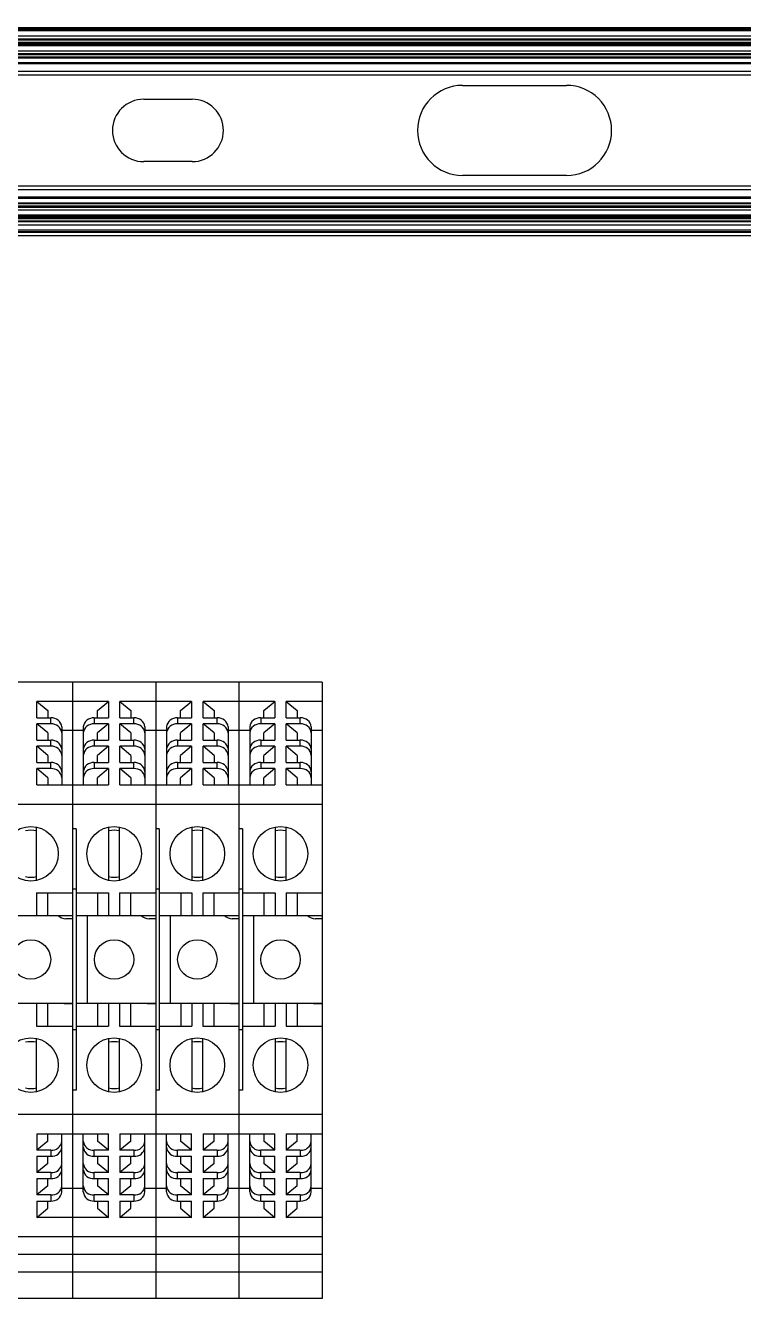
# Model space of a CAD drawing. Header units: inches. Extents: x 17 to 3130, y 15 to 659.
# Drawn here: x 1146.6 to 1198.4, y 386.7 to 478.5 of the extents above; entities that cross this region are included whole.
import ezdxf

# ---------------------------------------------------------------- set-up
doc = ezdxf.new("R2010")
doc.units = ezdxf.units.IN
doc.header["$MEASUREMENT"] = 0
doc.layers.add('MAIN-1', color=7, linetype='Continuous')
doc.layers.add('MAIN-2', color=7, linetype='Continuous')

msp = doc.modelspace()

# ---------------------------------------------------------------- linework, layer by layer
msp.add_line((852.11663, 478.1985), (1482.11658, 478.45584))
at = {"color": 7, "linetype": 'Continuous', "lineweight": 25}
for p, q in [((1150.01646, 431.10648), (1144.01646, 431.10648)), ((1150.01646, 431.10648), (1150.01646, 386.65648)), ((1156.01646, 431.10648), (1150.01646, 431.10648)), ((1150.01646, 431.10648), (1150.01646, 386.65648)), ((1156.01646, 431.10648), (1156.01646, 386.65648)), ((1162.01646, 431.10648), (1156.01646, 431.10648)), ((1156.01646, 431.10648), (1156.01646, 386.65648)), ((1162.01646, 431.10648), (1162.01646, 386.65648)), ((1168.01646, 431.10648), (1162.01646, 431.10648)), ((1162.01646, 431.10648), (1162.01646, 386.65648)), ((1168.01646, 431.10648), (1168.01646, 386.65648)), ((1150.01646, 429.7018), (1147.42921, 429.7018)), ((1147.42921, 428.52423), (1147.42921, 429.7018)), ((1147.42921, 429.7018), (1148.22296, 429.04995)), ((1152.60371, 429.7018), (1150.01646, 429.7018)), ((1151.80996, 429.04995), (1152.60371, 429.7018)), ((1152.60371, 429.7018), (1152.60371, 428.52423)), ((1156.01646, 429.7018), (1153.42921, 429.7018)), ((1153.42921, 428.52423), (1153.42921, 429.7018)), ((1153.42921, 429.7018), (1154.22296, 429.04995)), ((1158.60371, 429.7018), (1156.01646, 429.7018)), ((1157.80996, 429.04995), (1158.60371, 429.7018)), ((1158.60371, 429.7018), (1158.60371, 428.52423)), ((1162.01646, 429.7018), (1159.42921, 429.7018)), ((1159.42921, 428.52423), (1159.42921, 429.7018)), ((1159.42921, 429.7018), (1160.22296, 429.04995)), ((1164.60371, 429.7018), (1162.01646, 429.7018)), ((1163.80996, 429.04995), (1164.60371, 429.7018)), ((1164.60371, 429.7018), (1164.60371, 428.52423)), ((1168.01646, 429.7018), (1165.42921, 429.7018)), ((1165.42921, 428.52423), (1165.42921, 429.7018)), ((1165.42921, 429.7018), (1166.22296, 429.04995)), ((1148.22296, 429.04995), (1148.22296, 428.52423)), ((1151.80996, 428.52423), (1151.80996, 429.04995)), ((1154.22296, 429.04995), (1154.22296, 428.52423)), ((1157.80996, 428.52423), (1157.80996, 429.04995)), ((1160.22296, 429.04995), (1160.22296, 428.52423)), ((1163.80996, 428.52423), (1163.80996, 429.04995)), ((1166.22296, 429.04995), (1166.22296, 428.52423)), ((1147.42921, 428.52423), (1148.44521, 428.52423)), ((1148.44521, 428.08944), (1147.42921, 428.08944)), ((1147.42921, 426.91188), (1147.42921, 428.08944)), ((1148.22296, 427.43759), (1147.42921, 428.08944)), ((1148.44521, 428.08944), (1148.44521, 428.52423)), ((1149.23896, 427.87238), (1149.23896, 423.68716)), ((1150.79396, 427.87238), (1150.79396, 423.68716)), ((1151.58771, 428.52423), (1151.58771, 428.08944)), ((1151.58771, 428.52423), (1152.60371, 428.52423)), ((1152.60371, 428.08944), (1151.58771, 428.08944)), ((1152.60371, 428.08944), (1151.80996, 427.43759)), ((1152.60371, 428.08944), (1152.60371, 426.91188)), ((1153.42921, 428.52423), (1154.44521, 428.52423)), ((1154.44521, 428.08944), (1153.42921, 428.08944)), ((1153.42921, 426.91188), (1153.42921, 428.08944)), ((1154.22296, 427.43759), (1153.42921, 428.08944)), ((1154.44521, 428.08944), (1154.44521, 428.52423)), ((1155.23896, 427.87238), (1155.23896, 423.68716)), ((1156.79396, 427.87238), (1156.79396, 423.68716)), ((1157.58771, 428.52423), (1157.58771, 428.08944)), ((1157.58771, 428.52423), (1158.60371, 428.52423)), ((1158.60371, 428.08944), (1157.58771, 428.08944)), ((1158.60371, 428.08944), (1157.80996, 427.43759)), ((1158.60371, 428.08944), (1158.60371, 426.91188)), ((1159.42921, 428.52423), (1160.44521, 428.52423)), ((1160.44521, 428.08944), (1159.42921, 428.08944)), ((1159.42921, 426.91188), (1159.42921, 428.08944)), ((1160.22296, 427.43759), (1159.42921, 428.08944)), ((1160.44521, 428.08944), (1160.44521, 428.52423)), ((1161.23896, 427.87238), (1161.23896, 423.68716)), ((1162.79396, 427.87238), (1162.79396, 423.68716)), ((1163.58771, 428.52423), (1163.58771, 428.08944)), ((1163.58771, 428.52423), (1164.60371, 428.52423)), ((1164.60371, 428.08944), (1163.58771, 428.08944)), ((1164.60371, 428.08944), (1163.80996, 427.43759)), ((1164.60371, 428.08944), (1164.60371, 426.91188)), ((1165.42921, 428.52423), (1166.44521, 428.52423)), ((1166.44521, 428.08944), (1165.42921, 428.08944)), ((1165.42921, 426.91188), (1165.42921, 428.08944)), ((1166.22296, 427.43759), (1165.42921, 428.08944)), ((1166.44521, 428.08944), (1166.44521, 428.52423)), ((1167.23896, 427.87238), (1167.23896, 423.68716)), ((1147.42921, 426.91188), (1148.44521, 426.91188)), ((1148.22296, 427.43759), (1148.22296, 426.91188)), ((1148.44521, 426.47708), (1148.44521, 426.91188)), ((1150.01646, 427.61587), (1149.23896, 427.61587)), ((1150.79396, 427.61587), (1150.01646, 427.61587)), ((1151.58771, 426.91188), (1151.58771, 426.47708)), ((1151.58771, 426.91188), (1152.60371, 426.91188)), ((1151.80996, 426.91188), (1151.80996, 427.43759)), ((1153.42921, 426.91188), (1154.44521, 426.91188)), ((1154.22296, 427.43759), (1154.22296, 426.91188)), ((1154.44521, 426.47708), (1154.44521, 426.91188)), ((1156.01646, 427.61587), (1155.23896, 427.61587)), ((1156.79396, 427.61587), (1156.01646, 427.61587)), ((1157.58771, 426.91188), (1157.58771, 426.47708)), ((1157.58771, 426.91188), (1158.60371, 426.91188)), ((1157.80996, 426.91188), (1157.80996, 427.43759)), ((1159.42921, 426.91188), (1160.44521, 426.91188)), ((1160.22296, 427.43759), (1160.22296, 426.91188)), ((1160.44521, 426.47708), (1160.44521, 426.91188)), ((1162.01646, 427.61587), (1161.23896, 427.61587)), ((1162.79396, 427.61587), (1162.01646, 427.61587)), ((1163.58771, 426.91188), (1163.58771, 426.47708)), ((1163.58771, 426.91188), (1164.60371, 426.91188)), ((1163.80996, 426.91188), (1163.80996, 427.43759)), ((1165.42921, 426.91188), (1166.44521, 426.91188)), ((1166.22296, 427.43759), (1166.22296, 426.91188)), ((1166.44521, 426.47708), (1166.44521, 426.91188)), ((1168.01646, 427.61587), (1167.23896, 427.61587)), ((1148.44521, 426.47708), (1147.42921, 426.47708)), ((1147.42921, 425.29952), (1147.42921, 426.47708)), ((1148.22296, 425.82523), (1147.42921, 426.47708)), ((1152.60371, 426.47708), (1151.58771, 426.47708)), ((1152.60371, 426.47708), (1151.80996, 425.82523)), ((1152.60371, 426.47708), (1152.60371, 425.29952)), ((1154.44521, 426.47708), (1153.42921, 426.47708)), ((1153.42921, 425.29952), (1153.42921, 426.47708)), ((1154.22296, 425.82523), (1153.42921, 426.47708)), ((1158.60371, 426.47708), (1157.58771, 426.47708)), ((1158.60371, 426.47708), (1157.80996, 425.82523)), ((1158.60371, 426.47708), (1158.60371, 425.29952)), ((1160.44521, 426.47708), (1159.42921, 426.47708)), ((1159.42921, 425.29952), (1159.42921, 426.47708)), ((1160.22296, 425.82523), (1159.42921, 426.47708)), ((1164.60371, 426.47708), (1163.58771, 426.47708)), ((1164.60371, 426.47708), (1163.80996, 425.82523)), ((1164.60371, 426.47708), (1164.60371, 425.29952)), ((1166.44521, 426.47708), (1165.42921, 426.47708)), ((1165.42921, 425.29952), (1165.42921, 426.47708)), ((1166.22296, 425.82523), (1165.42921, 426.47708)), ((1147.42921, 425.29952), (1148.44521, 425.29952)), ((1148.22296, 425.82523), (1148.22296, 425.29952)), ((1148.44521, 424.86473), (1148.44521, 425.29952)), ((1151.58771, 425.29952), (1151.58771, 424.86473)), ((1151.58771, 425.29952), (1152.60371, 425.29952)), ((1151.80996, 425.29952), (1151.80996, 425.82523)), ((1153.42921, 425.29952), (1154.44521, 425.29952)), ((1154.22296, 425.82523), (1154.22296, 425.29952)), ((1154.44521, 424.86473), (1154.44521, 425.29952)), ((1157.58771, 425.29952), (1157.58771, 424.86473)), ((1157.58771, 425.29952), (1158.60371, 425.29952)), ((1157.80996, 425.29952), (1157.80996, 425.82523)), ((1159.42921, 425.29952), (1160.44521, 425.29952)), ((1160.22296, 425.82523), (1160.22296, 425.29952)), ((1160.44521, 424.86473), (1160.44521, 425.29952)), ((1163.58771, 425.29952), (1163.58771, 424.86473)), ((1163.58771, 425.29952), (1164.60371, 425.29952)), ((1163.80996, 425.29952), (1163.80996, 425.82523)), ((1165.42921, 425.29952), (1166.44521, 425.29952)), ((1166.22296, 425.82523), (1166.22296, 425.29952)), ((1166.44521, 424.86473), (1166.44521, 425.29952)), ((1147.42921, 423.68716), (1147.42921, 424.86473)), ((1148.44521, 424.86473), (1147.42921, 424.86473)), ((1148.22296, 424.21287), (1147.42921, 424.86473)), ((1148.22296, 424.21287), (1148.22296, 423.68716)), ((1152.60371, 424.86473), (1151.58771, 424.86473)), ((1152.60371, 424.86473), (1151.80996, 424.21287)), ((1151.80996, 423.68716), (1151.80996, 424.21287)), ((1152.60371, 424.86473), (1152.60371, 423.68716)), ((1153.42921, 423.68716), (1153.42921, 424.86473)), ((1154.44521, 424.86473), (1153.42921, 424.86473)), ((1154.22296, 424.21287), (1153.42921, 424.86473)), ((1154.22296, 424.21287), (1154.22296, 423.68716)), ((1158.60371, 424.86473), (1157.58771, 424.86473)), ((1158.60371, 424.86473), (1157.80996, 424.21287)), ((1157.80996, 423.68716), (1157.80996, 424.21287)), ((1158.60371, 424.86473), (1158.60371, 423.68716)), ((1159.42921, 423.68716), (1159.42921, 424.86473)), ((1160.44521, 424.86473), (1159.42921, 424.86473)), ((1160.22296, 424.21287), (1159.42921, 424.86473)), ((1160.22296, 424.21287), (1160.22296, 423.68716)), ((1164.60371, 424.86473), (1163.58771, 424.86473)), ((1164.60371, 424.86473), (1163.80996, 424.21287)), ((1163.80996, 423.68716), (1163.80996, 424.21287)), ((1164.60371, 424.86473), (1164.60371, 423.68716)), ((1165.42921, 423.68716), (1165.42921, 424.86473)), ((1166.44521, 424.86473), (1165.42921, 424.86473)), ((1166.22296, 424.21287), (1165.42921, 424.86473)), ((1166.22296, 424.21287), (1166.22296, 423.68716)), ((1147.42921, 423.68716), (1150.01646, 423.68716)), ((1150.01646, 423.68716), (1152.60371, 423.68716)), ((1153.42921, 423.68716), (1156.01646, 423.68716)), ((1156.01646, 423.68716), (1158.60371, 423.68716)), ((1159.42921, 423.68716), (1162.01646, 423.68716)), ((1162.01646, 423.68716), (1164.60371, 423.68716)), ((1165.42921, 423.68716), (1168.01646, 423.68716)), ((1150.01646, 422.28248), (1144.01646, 422.28248)), ((1156.01646, 422.28248), (1150.01646, 422.28248)), ((1162.01646, 422.28248), (1156.01646, 422.28248)), ((1168.01646, 422.28248), (1162.01646, 422.28248)), ((1147.41334, 416.7984), (1147.41334, 420.65456)), ((1150.27046, 420.52988), (1150.01646, 420.52988)), ((1150.27046, 420.52988), (1150.27046, 401.68308)), ((1152.61959, 420.65456), (1152.61959, 416.7984)), ((1153.41334, 416.7984), (1153.41334, 420.65456)), ((1156.27046, 420.52988), (1156.01646, 420.52988)), ((1156.27046, 420.52988), (1156.27046, 401.68308)), ((1158.61959, 420.65456), (1158.61959, 416.7984)), ((1159.41334, 416.7984), (1159.41334, 420.65456)), ((1162.27046, 420.52988), (1162.01646, 420.52988)), ((1162.27046, 420.52988), (1162.27046, 401.68308)), ((1164.61959, 420.65456), (1164.61959, 416.7984)), ((1165.41334, 416.7984), (1165.41334, 420.65456)), ((1147.41334, 415.91978), (1150.01646, 415.91978)), ((1147.41334, 415.91978), (1147.41334, 414.28148)), ((1148.20709, 415.91978), (1148.20709, 414.28148)), ((1150.27046, 416.18648), (1150.01646, 416.18648)), ((1150.27046, 415.91978), (1152.61959, 415.91978)), ((1151.82584, 415.91978), (1151.82584, 414.28148)), ((1152.61959, 415.91978), (1152.61959, 414.28148)), ((1153.41334, 415.91978), (1156.01646, 415.91978)), ((1153.41334, 415.91978), (1153.41334, 414.28148)), ((1154.20709, 415.91978), (1154.20709, 414.28148)), ((1156.27046, 416.18648), (1156.01646, 416.18648)), ((1156.27046, 415.91978), (1158.61959, 415.91978)), ((1157.82584, 415.91978), (1157.82584, 414.28148)), ((1158.61959, 415.91978), (1158.61959, 414.28148)), ((1159.41334, 415.91978), (1162.01646, 415.91978)), ((1159.41334, 415.91978), (1159.41334, 414.28148)), ((1160.20709, 415.91978), (1160.20709, 414.28148)), ((1162.27046, 416.18648), (1162.01646, 416.18648)), ((1162.27046, 415.91978), (1164.61959, 415.91978)), ((1163.82584, 415.91978), (1163.82584, 414.28148)), ((1164.61959, 415.91978), (1164.61959, 414.28148)), ((1165.41334, 415.91978), (1168.01646, 415.91978)), ((1165.41334, 415.91978), (1165.41334, 414.28148)), ((1166.20709, 415.91978), (1166.20709, 414.28148)), ((1144.27046, 414.28148), (1150.01646, 414.28148)), ((1150.01646, 414.03884), (1149.54021, 414.03884)), ((1150.27046, 414.28148), (1156.01646, 414.28148)), ((1151.06346, 414.28148), (1151.06346, 407.93148)), ((1156.01646, 414.03884), (1155.54021, 414.03884)), ((1156.27046, 414.28148), (1162.01646, 414.28148)), ((1157.06346, 414.28148), (1157.06346, 407.93148)), ((1162.01646, 414.03884), (1161.54021, 414.03884)), ((1162.27046, 414.28148), (1168.01646, 414.28148)), ((1163.06346, 414.28148), (1163.06346, 407.93148)), ((1168.01646, 414.03884), (1167.54021, 414.03884)), ((1150.01646, 407.93148), (1144.27046, 407.93148)), ((1147.41334, 407.93148), (1147.41334, 406.29318)), ((1148.20709, 407.93148), (1148.20709, 406.29318)), ((1149.40641, 407.93148), (1149.54021, 407.94284)), ((1149.54021, 407.94284), (1150.01646, 407.94284)), ((1156.01646, 407.93148), (1150.27046, 407.93148)), ((1151.82584, 407.93148), (1151.82584, 406.29318)), ((1152.61959, 407.93148), (1152.61959, 406.29318)), ((1153.41334, 407.93148), (1153.41334, 406.29318)), ((1154.20709, 407.93148), (1154.20709, 406.29318)), ((1155.40641, 407.93148), (1155.54021, 407.94284)), ((1155.54021, 407.94284), (1156.01646, 407.94284)), ((1162.01646, 407.93148), (1156.27046, 407.93148)), ((1157.82584, 407.93148), (1157.82584, 406.29318)), ((1158.61959, 407.93148), (1158.61959, 406.29318)), ((1159.41334, 407.93148), (1159.41334, 406.29318)), ((1160.20709, 407.93148), (1160.20709, 406.29318)), ((1161.40641, 407.93148), (1161.54021, 407.94284)), ((1161.54021, 407.94284), (1162.01646, 407.94284)), ((1168.01646, 407.93148), (1162.27046, 407.93148)), ((1163.82584, 407.93148), (1163.82584, 406.29318)), ((1164.61959, 407.93148), (1164.61959, 406.29318)), ((1165.41334, 407.93148), (1165.41334, 406.29318)), ((1166.20709, 407.93148), (1166.20709, 406.29318)), ((1167.40641, 407.93148), (1167.54021, 407.94284)), ((1167.54021, 407.94284), (1168.01646, 407.94284)), ((1147.41334, 406.29318), (1150.01646, 406.29318)), ((1150.27046, 406.02648), (1150.01646, 406.02648)), ((1150.27046, 406.29318), (1152.61959, 406.29318)), ((1153.41334, 406.29318), (1156.01646, 406.29318)), ((1156.27046, 406.02648), (1156.01646, 406.02648)), ((1156.27046, 406.29318), (1158.61959, 406.29318)), ((1159.41334, 406.29318), (1162.01646, 406.29318)), ((1162.27046, 406.02648), (1162.01646, 406.02648)), ((1162.27046, 406.29318), (1164.61959, 406.29318)), ((1165.41334, 406.29318), (1168.01646, 406.29318)), ((1147.41334, 401.5584), (1147.41334, 405.41456)), ((1152.61959, 405.41456), (1152.61959, 401.5584)), ((1153.41334, 401.5584), (1153.41334, 405.41456)), ((1158.61959, 405.41456), (1158.61959, 401.5584)), ((1159.41334, 401.5584), (1159.41334, 405.41456)), ((1164.61959, 405.41456), (1164.61959, 401.5584)), ((1165.41334, 401.5584), (1165.41334, 405.41456)), ((1150.27046, 401.68308), (1150.01646, 401.68308)), ((1156.27046, 401.68308), (1156.01646, 401.68308)), ((1162.27046, 401.68308), (1162.01646, 401.68308)), ((1150.01646, 399.93048), (1144.01646, 399.93048)), ((1156.01646, 399.93048), (1150.01646, 399.93048)), ((1162.01646, 399.93048), (1156.01646, 399.93048)), ((1168.01646, 399.93048), (1162.01646, 399.93048)), ((1147.42921, 398.5258), (1150.01646, 398.5258)), ((1147.42921, 398.5258), (1147.42921, 397.34823)), ((1148.22296, 398.00009), (1148.22296, 398.5258)), ((1149.23896, 394.34058), (1149.23896, 398.5258)), ((1150.01646, 398.5258), (1152.60371, 398.5258)), ((1150.79396, 394.34058), (1150.79396, 398.5258)), ((1151.80996, 398.5258), (1151.80996, 398.00009)), ((1152.60371, 397.34823), (1152.60371, 398.5258)), ((1153.42921, 398.5258), (1156.01646, 398.5258)), ((1153.42921, 398.5258), (1153.42921, 397.34823)), ((1154.22296, 398.00009), (1154.22296, 398.5258)), ((1155.23896, 394.34058), (1155.23896, 398.5258)), ((1156.01646, 398.5258), (1158.60371, 398.5258)), ((1156.79396, 394.34058), (1156.79396, 398.5258)), ((1157.80996, 398.5258), (1157.80996, 398.00009)), ((1158.60371, 397.34823), (1158.60371, 398.5258)), ((1159.42921, 398.5258), (1162.01646, 398.5258)), ((1159.42921, 398.5258), (1159.42921, 397.34823)), ((1160.22296, 398.00009), (1160.22296, 398.5258)), ((1161.23896, 394.34058), (1161.23896, 398.5258)), ((1162.01646, 398.5258), (1164.60371, 398.5258)), ((1162.79396, 394.34058), (1162.79396, 398.5258)), ((1163.80996, 398.5258), (1163.80996, 398.00009)), ((1164.60371, 397.34823), (1164.60371, 398.5258)), ((1165.42921, 398.5258), (1168.01646, 398.5258)), ((1165.42921, 398.5258), (1165.42921, 397.34823)), ((1166.22296, 398.00009), (1166.22296, 398.5258)), ((1167.23896, 394.34058), (1167.23896, 398.5258)), ((1148.22296, 398.00009), (1147.42921, 397.34823)), ((1152.60371, 397.34823), (1151.80996, 398.00009)), ((1154.22296, 398.00009), (1153.42921, 397.34823)), ((1158.60371, 397.34823), (1157.80996, 398.00009)), ((1160.22296, 398.00009), (1159.42921, 397.34823)), ((1164.60371, 397.34823), (1163.80996, 398.00009)), ((1166.22296, 398.00009), (1165.42921, 397.34823)), ((1148.44521, 397.34823), (1147.42921, 397.34823)), ((1147.42921, 396.91344), (1148.44521, 396.91344)), ((1147.42921, 396.91344), (1147.42921, 395.73588)), ((1148.22296, 396.38773), (1148.22296, 396.91344)), ((1148.44521, 397.34823), (1148.44521, 396.91344)), ((1151.58771, 396.91344), (1151.58771, 397.34823)), ((1152.60371, 397.34823), (1151.58771, 397.34823)), ((1151.58771, 396.91344), (1152.60371, 396.91344)), ((1151.80996, 396.91344), (1151.80996, 396.38773)), ((1152.60371, 395.73588), (1152.60371, 396.91344)), ((1154.44521, 397.34823), (1153.42921, 397.34823)), ((1153.42921, 396.91344), (1154.44521, 396.91344)), ((1153.42921, 396.91344), (1153.42921, 395.73588)), ((1154.22296, 396.38773), (1154.22296, 396.91344)), ((1154.44521, 397.34823), (1154.44521, 396.91344)), ((1157.58771, 396.91344), (1157.58771, 397.34823)), ((1158.60371, 397.34823), (1157.58771, 397.34823)), ((1157.58771, 396.91344), (1158.60371, 396.91344)), ((1157.80996, 396.91344), (1157.80996, 396.38773)), ((1158.60371, 395.73588), (1158.60371, 396.91344)), ((1160.44521, 397.34823), (1159.42921, 397.34823)), ((1159.42921, 396.91344), (1160.44521, 396.91344)), ((1159.42921, 396.91344), (1159.42921, 395.73588)), ((1160.22296, 396.38773), (1160.22296, 396.91344)), ((1160.44521, 397.34823), (1160.44521, 396.91344)), ((1163.58771, 396.91344), (1163.58771, 397.34823)), ((1164.60371, 397.34823), (1163.58771, 397.34823)), ((1163.58771, 396.91344), (1164.60371, 396.91344)), ((1163.80996, 396.91344), (1163.80996, 396.38773)), ((1164.60371, 395.73588), (1164.60371, 396.91344)), ((1166.44521, 397.34823), (1165.42921, 397.34823)), ((1165.42921, 396.91344), (1166.44521, 396.91344)), ((1165.42921, 396.91344), (1165.42921, 395.73588)), ((1166.22296, 396.38773), (1166.22296, 396.91344)), ((1166.44521, 397.34823), (1166.44521, 396.91344)), ((1148.22296, 396.38773), (1147.42921, 395.73588)), ((1148.44521, 395.73588), (1147.42921, 395.73588)), ((1148.44521, 395.73588), (1148.44521, 395.30108)), ((1151.58771, 395.30108), (1151.58771, 395.73588)), ((1152.60371, 395.73588), (1151.58771, 395.73588)), ((1152.60371, 395.73588), (1151.80996, 396.38773)), ((1154.22296, 396.38773), (1153.42921, 395.73588)), ((1154.44521, 395.73588), (1153.42921, 395.73588)), ((1154.44521, 395.73588), (1154.44521, 395.30108)), ((1157.58771, 395.30108), (1157.58771, 395.73588)), ((1158.60371, 395.73588), (1157.58771, 395.73588)), ((1158.60371, 395.73588), (1157.80996, 396.38773)), ((1160.22296, 396.38773), (1159.42921, 395.73588)), ((1160.44521, 395.73588), (1159.42921, 395.73588)), ((1160.44521, 395.73588), (1160.44521, 395.30108)), ((1163.58771, 395.30108), (1163.58771, 395.73588)), ((1164.60371, 395.73588), (1163.58771, 395.73588)), ((1164.60371, 395.73588), (1163.80996, 396.38773)), ((1166.22296, 396.38773), (1165.42921, 395.73588)), ((1166.44521, 395.73588), (1165.42921, 395.73588)), ((1166.44521, 395.73588), (1166.44521, 395.30108)), ((1147.42921, 395.30108), (1148.44521, 395.30108)), ((1147.42921, 395.30108), (1147.42921, 394.12352)), ((1148.22296, 394.77537), (1147.42921, 394.12352)), ((1148.22296, 394.77537), (1148.22296, 395.30108)), ((1151.58771, 395.30108), (1152.60371, 395.30108)), ((1151.80996, 395.30108), (1151.80996, 394.77537)), ((1152.60371, 394.12352), (1151.80996, 394.77537)), ((1152.60371, 394.12352), (1152.60371, 395.30108)), ((1153.42921, 395.30108), (1154.44521, 395.30108)), ((1153.42921, 395.30108), (1153.42921, 394.12352)), ((1154.22296, 394.77537), (1153.42921, 394.12352)), ((1154.22296, 394.77537), (1154.22296, 395.30108)), ((1157.58771, 395.30108), (1158.60371, 395.30108)), ((1157.80996, 395.30108), (1157.80996, 394.77537)), ((1158.60371, 394.12352), (1157.80996, 394.77537)), ((1158.60371, 394.12352), (1158.60371, 395.30108)), ((1159.42921, 395.30108), (1160.44521, 395.30108)), ((1159.42921, 395.30108), (1159.42921, 394.12352)), ((1160.22296, 394.77537), (1159.42921, 394.12352)), ((1160.22296, 394.77537), (1160.22296, 395.30108)), ((1163.58771, 395.30108), (1164.60371, 395.30108)), ((1163.80996, 395.30108), (1163.80996, 394.77537)), ((1164.60371, 394.12352), (1163.80996, 394.77537)), ((1164.60371, 394.12352), (1164.60371, 395.30108)), ((1165.42921, 395.30108), (1166.44521, 395.30108)), ((1165.42921, 395.30108), (1165.42921, 394.12352)), ((1166.22296, 394.77537), (1165.42921, 394.12352)), ((1166.22296, 394.77537), (1166.22296, 395.30108)), ((1148.44521, 394.12352), (1147.42921, 394.12352)), ((1148.44521, 394.12352), (1148.44521, 393.68873)), ((1150.01646, 394.59709), (1149.23896, 394.59709)), ((1150.79396, 394.59709), (1150.01646, 394.59709)), ((1151.58771, 393.68873), (1151.58771, 394.12352)), ((1152.60371, 394.12352), (1151.58771, 394.12352)), ((1154.44521, 394.12352), (1153.42921, 394.12352)), ((1154.44521, 394.12352), (1154.44521, 393.68873)), ((1156.01646, 394.59709), (1155.23896, 394.59709)), ((1156.79396, 394.59709), (1156.01646, 394.59709)), ((1157.58771, 393.68873), (1157.58771, 394.12352)), ((1158.60371, 394.12352), (1157.58771, 394.12352)), ((1160.44521, 394.12352), (1159.42921, 394.12352)), ((1160.44521, 394.12352), (1160.44521, 393.68873)), ((1162.01646, 394.59709), (1161.23896, 394.59709)), ((1162.79396, 394.59709), (1162.01646, 394.59709)), ((1163.58771, 393.68873), (1163.58771, 394.12352)), ((1164.60371, 394.12352), (1163.58771, 394.12352)), ((1166.44521, 394.12352), (1165.42921, 394.12352)), ((1166.44521, 394.12352), (1166.44521, 393.68873)), ((1168.01646, 394.59709), (1167.23896, 394.59709)), ((1147.42921, 393.68873), (1148.44521, 393.68873)), ((1147.42921, 393.68873), (1147.42921, 392.51116)), ((1147.42921, 392.51116), (1148.22296, 393.16301)), ((1148.22296, 393.16301), (1148.22296, 393.68873)), ((1151.58771, 393.68873), (1152.60371, 393.68873)), ((1151.80996, 393.68873), (1151.80996, 393.16301)), ((1151.80996, 393.16301), (1152.60371, 392.51116)), ((1152.60371, 392.51116), (1152.60371, 393.68873)), ((1153.42921, 393.68873), (1154.44521, 393.68873)), ((1153.42921, 393.68873), (1153.42921, 392.51116)), ((1153.42921, 392.51116), (1154.22296, 393.16301)), ((1154.22296, 393.16301), (1154.22296, 393.68873)), ((1157.58771, 393.68873), (1158.60371, 393.68873)), ((1157.80996, 393.68873), (1157.80996, 393.16301)), ((1157.80996, 393.16301), (1158.60371, 392.51116)), ((1158.60371, 392.51116), (1158.60371, 393.68873)), ((1159.42921, 393.68873), (1160.44521, 393.68873)), ((1159.42921, 393.68873), (1159.42921, 392.51116)), ((1159.42921, 392.51116), (1160.22296, 393.16301)), ((1160.22296, 393.16301), (1160.22296, 393.68873)), ((1163.58771, 393.68873), (1164.60371, 393.68873)), ((1163.80996, 393.68873), (1163.80996, 393.16301)), ((1163.80996, 393.16301), (1164.60371, 392.51116)), ((1164.60371, 392.51116), (1164.60371, 393.68873)), ((1165.42921, 393.68873), (1166.44521, 393.68873)), ((1165.42921, 393.68873), (1165.42921, 392.51116)), ((1165.42921, 392.51116), (1166.22296, 393.16301)), ((1166.22296, 393.16301), (1166.22296, 393.68873)), ((1150.01646, 392.51116), (1147.42921, 392.51116)), ((1152.60371, 392.51116), (1150.01646, 392.51116)), ((1156.01646, 392.51116), (1153.42921, 392.51116)), ((1158.60371, 392.51116), (1156.01646, 392.51116)), ((1162.01646, 392.51116), (1159.42921, 392.51116)), ((1164.60371, 392.51116), (1162.01646, 392.51116)), ((1168.01646, 392.51116), (1165.42921, 392.51116)), ((1150.01646, 391.10648), (1144.01646, 391.10648)), ((1156.01646, 391.10648), (1150.01646, 391.10648)), ((1162.01646, 391.10648), (1156.01646, 391.10648)), ((1168.01646, 391.10648), (1162.01646, 391.10648)), ((1150.01646, 389.83648), (1144.01646, 389.83648)), ((1156.01646, 389.83648), (1150.01646, 389.83648)), ((1162.01646, 389.83648), (1156.01646, 389.83648)), ((1168.01646, 389.83648), (1162.01646, 389.83648)), ((1150.01646, 388.56648), (1144.01646, 388.56648)), ((1156.01646, 388.56648), (1150.01646, 388.56648)), ((1162.01646, 388.56648), (1156.01646, 388.56648)), ((1168.01646, 388.56648), (1162.01646, 388.56648)), ((1150.01646, 386.65648), (1144.01646, 386.65648)), ((1156.01646, 386.65648), (1150.01646, 386.65648)), ((1162.01646, 386.65648), (1156.01646, 386.65648)), ((1168.01646, 386.65648), (1162.01646, 386.65648))]:
    msp.add_line(p, q, dxfattribs=at)
for centre, radius in [((1147.01646, 418.72648), 1.9685), ((1153.01646, 418.72648), 1.9685), ((1159.01646, 418.72648), 1.9685), ((1165.01646, 418.72648), 1.9685), ((1147.01646, 411.10648), 1.4224), ((1153.01646, 411.10648), 1.4224), ((1159.01646, 411.10648), 1.4224), ((1165.01646, 411.10648), 1.4224), ((1147.01646, 403.48648), 1.9685), ((1153.01646, 403.48648), 1.9685), ((1159.01646, 403.48648), 1.9685), ((1165.01646, 403.48648), 1.9685)]:
    msp.add_circle(centre, radius, dxfattribs=at)
for centre, radius, start, end in [((1148.50982, 427.79371), 0.73337, 6.1580922, 95.0540426), ((1148.50982, 427.35892), 0.73337, 6.1580922, 95.0540426), ((1151.5231, 427.79371), 0.73337, 84.9459574, 173.8419078), ((1151.5231, 427.35892), 0.73337, 84.9459574, 173.8419078), ((1154.50982, 427.79371), 0.73337, 6.1580922, 95.0540426), ((1154.50982, 427.35892), 0.73337, 6.1580922, 95.0540426), ((1157.5231, 427.79371), 0.73337, 84.9459574, 173.8419078), ((1157.5231, 427.35892), 0.73337, 84.9459574, 173.8419078), ((1160.50982, 427.79371), 0.73337, 6.1580922, 95.0540426), ((1160.50982, 427.35892), 0.73337, 6.1580922, 95.0540426), ((1163.5231, 427.79371), 0.73337, 84.9459574, 173.8419078), ((1163.5231, 427.35892), 0.73337, 84.9459574, 173.8419078), ((1166.50982, 427.79371), 0.73337, 6.1580922, 95.0540426), ((1166.50982, 427.35892), 0.73337, 6.1580922, 95.0540426), ((1148.50982, 426.18135), 0.73337, 6.1580922, 95.0540426), ((1151.5231, 426.18135), 0.73337, 84.9459574, 173.8419078), ((1154.50982, 426.18135), 0.73337, 6.1580922, 95.0540426), ((1157.5231, 426.18135), 0.73337, 84.9459574, 173.8419078), ((1160.50982, 426.18135), 0.73337, 6.1580922, 95.0540426), ((1163.5231, 426.18135), 0.73337, 84.9459574, 173.8419078), ((1166.50982, 426.18135), 0.73337, 6.1580922, 95.0540426), ((1148.50982, 425.74656), 0.73337, 6.1580922, 95.0540426), ((1151.5231, 425.74656), 0.73337, 84.9459574, 173.8419078), ((1154.50982, 425.74656), 0.73337, 6.1580922, 95.0540426), ((1157.5231, 425.74656), 0.73337, 84.9459574, 173.8419078), ((1160.50982, 425.74656), 0.73337, 6.1580922, 95.0540426), ((1163.5231, 425.74656), 0.73337, 84.9459574, 173.8419078), ((1166.50982, 425.74656), 0.73337, 6.1580922, 95.0540426), ((1148.50982, 424.569), 0.73337, 6.1580922, 95.0540426), ((1151.5231, 424.569), 0.73337, 84.9459574, 173.8419078), ((1154.50982, 424.569), 0.73337, 6.1580922, 95.0540426), ((1157.5231, 424.569), 0.73337, 84.9459574, 173.8419078), ((1160.50982, 424.569), 0.73337, 6.1580922, 95.0540426), ((1163.5231, 424.569), 0.73337, 84.9459574, 173.8419078), ((1166.50982, 424.569), 0.73337, 6.1580922, 95.0540426), ((1148.50982, 424.1342), 0.73337, 6.1580922, 95.0540426), ((1151.5231, 424.1342), 0.73337, 84.9459574, 173.8419078), ((1154.50982, 424.1342), 0.73337, 6.1580922, 95.0540426), ((1157.5231, 424.1342), 0.73337, 84.9459574, 173.8419078), ((1160.50982, 424.1342), 0.73337, 6.1580922, 95.0540426), ((1163.5231, 424.1342), 0.73337, 84.9459574, 173.8419078), ((1166.50982, 424.1342), 0.73337, 6.1580922, 95.0540426), ((1147.01646, 418.72648), 1.6925, 76.4384265, 103.5615735), ((1153.01646, 418.72648), 1.6925, 76.4384265, 103.5615735), ((1159.01646, 418.72648), 1.6925, 76.4384265, 103.5615735), ((1165.01646, 418.72648), 1.6925, 76.4384265, 103.5615735), ((1147.01646, 418.72648), 1.6925, 256.4384265, 283.5615735), ((1153.01646, 418.72648), 1.6925, 256.4384265, 283.5615735), ((1159.01646, 418.72648), 1.6925, 256.4384265, 283.5615735), ((1165.01646, 418.72648), 1.6925, 256.4384265, 283.5615735), ((1149.54021, 414.83259), 0.79375, 223.9722475, 270), ((1155.54021, 414.83259), 0.79375, 223.9722475, 270), ((1161.54021, 414.83259), 0.79375, 223.9722475, 270), ((1167.54021, 414.83259), 0.79375, 223.9722475, 270), ((1147.01646, 403.48648), 1.6925, 76.4384265, 103.5615735), ((1153.01646, 403.48648), 1.6925, 76.4384265, 103.5615735), ((1159.01646, 403.48648), 1.6925, 76.4384265, 103.5615735), ((1165.01646, 403.48648), 1.6925, 76.4384265, 103.5615735), ((1147.01646, 403.48648), 1.6925, 256.4384265, 283.5615735), ((1153.01646, 403.48648), 1.6925, 256.4384265, 283.5615735), ((1159.01646, 403.48648), 1.6925, 256.4384265, 283.5615735), ((1165.01646, 403.48648), 1.6925, 256.4384265, 283.5615735), ((1148.50982, 398.07876), 0.73337, 264.9459574, 353.8419078), ((1148.50982, 397.64396), 0.73337, 264.9459574, 353.8419078), ((1151.5231, 398.07876), 0.73337, 186.1580922, 275.0540426), ((1151.5231, 397.64396), 0.73337, 186.1580922, 275.0540426), ((1154.50982, 398.07876), 0.73337, 264.9459574, 353.8419078), ((1154.50982, 397.64396), 0.73337, 264.9459574, 353.8419078), ((1157.5231, 398.07876), 0.73337, 186.1580922, 275.0540426), ((1157.5231, 397.64396), 0.73337, 186.1580922, 275.0540426), ((1160.50982, 398.07876), 0.73337, 264.9459574, 353.8419078), ((1160.50982, 397.64396), 0.73337, 264.9459574, 353.8419078), ((1163.5231, 398.07876), 0.73337, 186.1580922, 275.0540426), ((1163.5231, 397.64396), 0.73337, 186.1580922, 275.0540426), ((1166.50982, 398.07876), 0.73337, 264.9459574, 353.8419078), ((1166.50982, 397.64396), 0.73337, 264.9459574, 353.8419078), ((1148.50982, 396.4664), 0.73337, 264.9459574, 353.8419078), ((1148.50982, 396.03161), 0.73337, 264.9459574, 353.8419078), ((1151.5231, 396.4664), 0.73337, 186.1580922, 275.0540426), ((1151.5231, 396.03161), 0.73337, 186.1580922, 275.0540426), ((1154.50982, 396.4664), 0.73337, 264.9459574, 353.8419078), ((1154.50982, 396.03161), 0.73337, 264.9459574, 353.8419078), ((1157.5231, 396.4664), 0.73337, 186.1580922, 275.0540426), ((1157.5231, 396.03161), 0.73337, 186.1580922, 275.0540426), ((1160.50982, 396.4664), 0.73337, 264.9459574, 353.8419078), ((1160.50982, 396.03161), 0.73337, 264.9459574, 353.8419078), ((1163.5231, 396.4664), 0.73337, 186.1580922, 275.0540426), ((1163.5231, 396.03161), 0.73337, 186.1580922, 275.0540426), ((1166.50982, 396.4664), 0.73337, 264.9459574, 353.8419078), ((1166.50982, 396.03161), 0.73337, 264.9459574, 353.8419078), ((1148.50982, 394.85404), 0.73337, 264.9459574, 353.8419078), ((1151.5231, 394.85404), 0.73337, 186.1580922, 275.0540426), ((1154.50982, 394.85404), 0.73337, 264.9459574, 353.8419078), ((1157.5231, 394.85404), 0.73337, 186.1580922, 275.0540426), ((1160.50982, 394.85404), 0.73337, 264.9459574, 353.8419078), ((1163.5231, 394.85404), 0.73337, 186.1580922, 275.0540426), ((1166.50982, 394.85404), 0.73337, 264.9459574, 353.8419078), ((1148.50982, 394.41925), 0.73337, 264.9459574, 353.8419078), ((1151.5231, 394.41925), 0.73337, 186.1580922, 275.0540426), ((1154.50982, 394.41925), 0.73337, 264.9459574, 353.8419078), ((1157.5231, 394.41925), 0.73337, 186.1580922, 275.0540426), ((1160.50982, 394.41925), 0.73337, 264.9459574, 353.8419078), ((1163.5231, 394.41925), 0.73337, 186.1580922, 275.0540426), ((1166.50982, 394.41925), 0.73337, 264.9459574, 353.8419078)]:
    msp.add_arc(centre, radius, start, end, dxfattribs=at)
at = {"layer": 'MAIN-1'}
for p, q in [((1482.11848, 476.98497), (852.11663, 476.98497)), ((1178.1479, 474.13497), (1185.6479, 474.13497)), ((1155.1479, 473.13497), (1158.6479, 473.13497)), ((1158.6479, 468.63497), (1155.1479, 468.63497)), ((1185.6479, 467.63497), (1178.1479, 467.63497)), ((852.11663, 464.78497), (1482.1343, 464.78497)), ((1482.13624, 463.28497), (852.11663, 463.28497))]:
    msp.add_line(p, q, dxfattribs=at)
for centre, radius, start, end in [((1178.1479, 470.88497), 3.25, 90.0000198, 180.0000187), ((1185.6479, 470.88497), 3.25, 359.9999813, 90.0000198), ((1155.1479, 470.88497), 2.25, 90.0000198, 180.0000187), ((1158.6479, 470.88497), 2.25, 359.9999813, 90.0000198), ((1155.1479, 470.88497), 2.25, 180.0000187, 270), ((1158.6479, 470.88497), 2.25, 270, 359.9999813), ((1178.1479, 470.88497), 3.25, 180.0000187, 270), ((1185.6479, 470.88497), 3.25, 270, 359.9999813)]:
    msp.add_arc(centre, radius, start, end, dxfattribs=at)
at = {"layer": 'MAIN-2'}
for p, q in [((852.11663, 478.23497), (1482.11686, 478.23497)), ((852.11663, 478.1985), (1482.11691, 478.1985)), ((1482.11709, 478.05819), (852.11663, 478.05819)), ((1482.11757, 477.68497), (852.11663, 477.68497)), ((852.11663, 477.48497), (1482.11783, 477.48497)), ((1482.11795, 477.3985), (852.11663, 477.3985)), ((852.11663, 477.25819), (1482.11813, 477.25819)), ((852.11663, 477.16863), (1482.11824, 477.16863)), ((1482.1184, 477.05131), (852.11663, 477.05131)), ((1482.11849, 476.97743), (852.11663, 476.97743)), ((852.11663, 476.62388), (1482.11895, 476.62388)), ((852.11663, 476.41175), (1482.11923, 476.41175)), ((1482.11923, 476.41175), (852.11663, 476.41175)), ((1482.11932, 476.33852), (852.11663, 476.33852)), ((852.11663, 476.18497), (1482.11952, 476.18497)), ((852.11663, 476.11863), (1482.11961, 476.11863)), ((1482.12007, 475.75659), (852.11663, 475.75659)), ((1482.12015, 475.7022), (852.11663, 475.7022)), ((1482.12017, 475.68497), (852.11663, 475.68497)), ((852.11663, 475.17144), (1482.12083, 475.17144)), ((852.11663, 474.8989), (1482.12119, 474.8989)), ((1482.13159, 466.87104), (852.11663, 466.87104)), ((1482.13195, 466.5985), (852.11663, 466.5985)), ((1482.13261, 466.08497), (852.11663, 466.08497)), ((852.11663, 466.06774), (1482.13264, 466.06774)), ((852.11663, 466.01335), (1482.13271, 466.01335)), ((1482.13318, 465.65131), (852.11663, 465.65131)), ((1482.13326, 465.58497), (852.11663, 465.58497)), ((1482.13346, 465.43142), (852.11663, 465.43142)), ((1482.13356, 465.35819), (852.11663, 465.35819)), ((852.11663, 465.35819), (1482.13356, 465.35819)), ((1482.13383, 465.14606), (852.11663, 465.14606)), ((852.11663, 464.79251), (1482.13429, 464.79251)), ((852.11663, 464.71863), (1482.13438, 464.71863)), ((1482.13454, 464.60131), (852.11663, 464.60131)), ((1482.13465, 464.51175), (852.11663, 464.51175)), ((852.11663, 464.37144), (1482.13483, 464.37144)), ((1482.13495, 464.28497), (852.11663, 464.28497)), ((852.11663, 464.08497), (1482.13521, 464.08497)), ((852.11663, 463.71175), (1482.13569, 463.71175)), ((1482.13587, 463.57144), (852.11663, 463.57144)), ((1482.13592, 463.53497), (852.11663, 463.53497))]:
    msp.add_line(p, q, dxfattribs=at)

doc.saveas('drawing.dxf')
